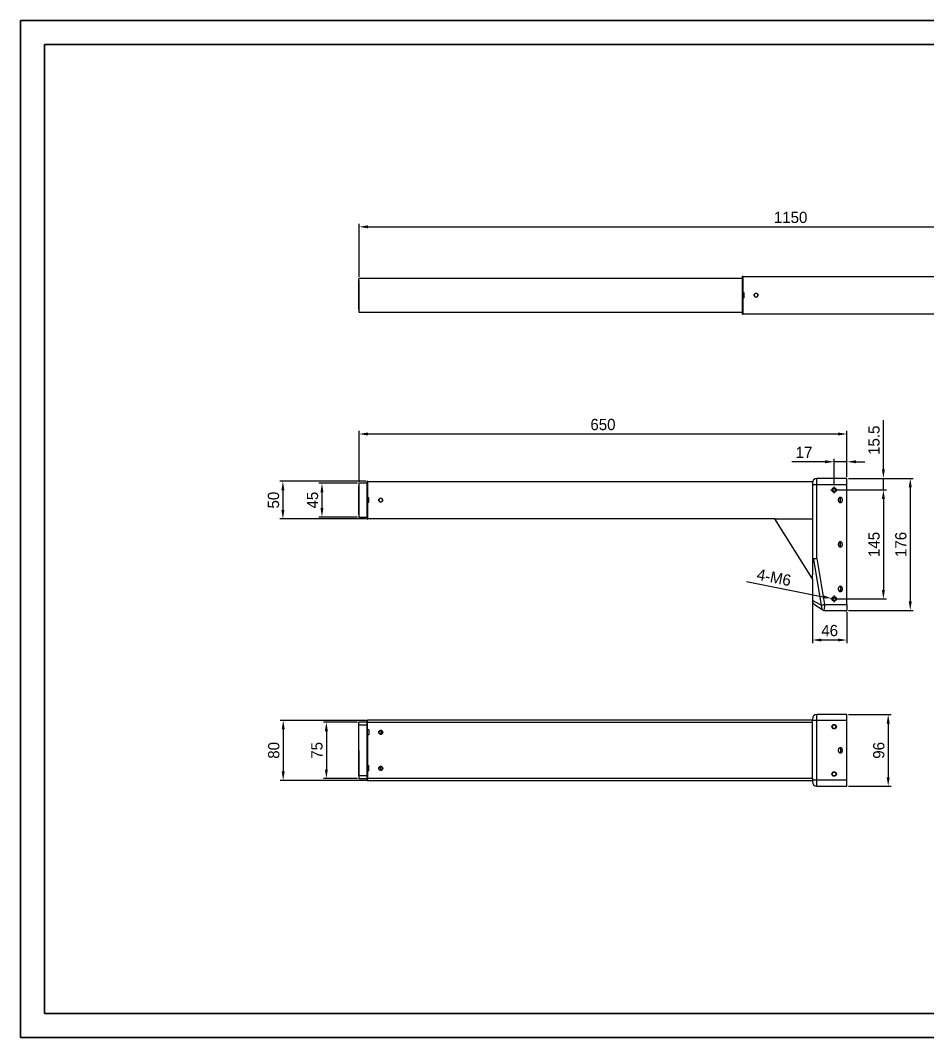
# Model space of a CAD drawing. Header units: millimetres. Extents: x 0 to 1916, y 0 to 1355.
# Drawn here: x 0 to 1209, y 0 to 1355 of the extents above; entities that cross this region are included whole.
import ezdxf

# ---------------------------------------------------------------- set-up
doc = ezdxf.new("R2010")
doc.units = ezdxf.units.MM
doc.linetypes.add('CENTER2', pattern=[7.5, 5, -1, 0.5, -1])
doc.layers.get('0').update_dxf_attribs({"lineweight": 18})
for name, color, linetype, lineweight in [('CAXA0', 7, 'Continuous', 70), ('CAXA3', 7, 'Continuous', 18), ('輪廓線', 7, 'Continuous', 20)]:
    doc.layers.add(name, color=color, linetype=linetype, lineweight=lineweight)
doc.dimstyles.new('ISO-25', dxfattribs={"dimtxt": 6, "dimasz": 6, "dimexe": 0.5, "dimexo": 0.625, "dimgap": 1.2, "dimtad": 1, "dimdsep": 46, "dimtxsty": 'Standard', "dimcen": 2.5, "dimdle": 12, "dimclrd": 3, "dimclre": 3, "dimclrt": 3, "dimadec": 0, "dimazin": 0, "dimtfac": 1, "dimtmove": 0, "dimatfit": 3, "dimfxl": 0, "dimarcsym": 0})

# ---------------------------------------------------------------- blocks, each defined once
blk = doc.blocks.new('*X3')
at = {"layer": '輪廓線'}
for points in [[(463.2, 1081.9), (463.2, 1077.9), (451.2, 1079.9)], [(1589.2, 1081.9), (1589.2, 1077.9), (1601.2, 1079.9)]]:
    blk.add_hatch(color=0, dxfattribs=at).paths.add_polyline_path(points, flags=0)
at = {"layer": '輪廓線', "color": 0, "lineweight": -2}
for p, q in [((451.2, 1013.3), (451.2, 1083.9)), ((1601.2, 1019.8), (1601.2, 1083.9)), ((463.2, 1079.9), (1589.2, 1079.9))]:
    blk.add_line(p, q, dxfattribs=at)
at = {"layer": '輪廓線', "color": 0, "lineweight": 15, "insert": (1026.2, 1092.4), "char_height": 15, "width": 78.771, "attachment_point": 5}
blk.add_mtext('1150', dxfattribs=at)
blk = doc.blocks.new('*X4')
at = {"layer": '輪廓線'}
for points in [[(347.8, 729), (351.8, 729), (349.8, 741)], [(347.8, 702.8), (351.8, 702.8), (349.8, 690.8)]]:
    blk.add_hatch(color=0, dxfattribs=at).paths.add_polyline_path(points, flags=0)
at = {"layer": '輪廓線', "color": 0, "lineweight": -2}
for p, q in [((460.2, 741), (345.8, 741)), ((349.8, 729), (349.8, 702.8)), ((460.2, 690.8), (345.8, 690.8))]:
    blk.add_line(p, q, dxfattribs=at)
at = {"layer": '輪廓線', "color": 0, "lineweight": 15, "insert": (337.3, 715.9), "char_height": 15, "width": 38.212, "attachment_point": 5, "rotation": 90}
blk.add_mtext('50', dxfattribs=at)
blk = doc.blocks.new('*X5')
at = {"layer": '輪廓線'}
for points in [[(463.2, 806), (463.2, 802), (451.2, 804)], [(1089.2, 806), (1089.2, 802), (1101.2, 804)]]:
    blk.add_hatch(color=0, dxfattribs=at).paths.add_polyline_path(points, flags=0)
at = {"layer": '輪廓線', "color": 0, "lineweight": -2}
for p, q in [((451.2, 740.4), (451.2, 808)), ((463.2, 804), (1089.2, 804)), ((1101.2, 746.9), (1101.2, 808))]:
    blk.add_line(p, q, dxfattribs=at)
at = {"layer": '輪廓線', "color": 0, "lineweight": 15, "insert": (776.2, 816.5), "char_height": 15, "width": 60.168, "attachment_point": 5}
blk.add_mtext('650', dxfattribs=at)
blk = doc.blocks.new('*X6')
at = {"layer": '輪廓線'}
for points in [[(1183.6, 732.9), (1187.6, 732.9), (1185.6, 744.9)], [(1183.6, 580.9), (1187.6, 580.9), (1185.6, 568.9)]]:
    blk.add_hatch(color=0, dxfattribs=at).paths.add_polyline_path(points, flags=0)
at = {"layer": '輪廓線', "color": 0, "lineweight": -2}
for p, q in [((1103.2, 744.9), (1189.6, 744.9)), ((1185.6, 732.9), (1185.6, 580.9)), ((1103.2, 568.9), (1189.6, 568.9))]:
    blk.add_line(p, q, dxfattribs=at)
at = {"layer": '輪廓線', "color": 0, "lineweight": 15, "insert": (1173.1, 656.9), "char_height": 15, "width": 57.318, "attachment_point": 5, "rotation": 90}
blk.add_mtext('176', dxfattribs=at)
blk = doc.blocks.new('*X7')
at = {"layer": '輪廓線'}
for points in [[(1147.8, 756.9), (1151.8, 756.9), (1149.8, 744.9)], [(1147.8, 717.4), (1151.8, 717.4), (1149.8, 729.4)]]:
    blk.add_hatch(color=0, dxfattribs=at).paths.add_polyline_path(points, flags=0)
at = {"layer": '輪廓線', "color": 0, "lineweight": -2}
for p, q in [((1149.8, 756.9), (1149.8, 822.4)), ((1103.2, 744.9), (1153.8, 744.9)), ((1149.8, 729.4), (1149.8, 744.9)), ((1086.2, 729.4), (1153.8, 729.4)), ((1149.8, 717.4), (1149.8, 705.4))]:
    blk.add_line(p, q, dxfattribs=at)
at = {"layer": '輪廓線', "color": 0, "lineweight": 15, "insert": (1137.3, 795.7), "char_height": 15, "width": 78.268, "attachment_point": 5, "rotation": 90}
blk.add_mtext('15.5', dxfattribs=at)
blk = doc.blocks.new('*X8')
at = {"layer": '輪廓線'}
for points in [[(1147.8, 717.4), (1151.8, 717.4), (1149.8, 729.4)], [(1147.8, 596.4), (1151.8, 596.4), (1149.8, 584.4)]]:
    blk.add_hatch(color=0, dxfattribs=at).paths.add_polyline_path(points, flags=0)
at = {"layer": '輪廓線', "color": 0, "lineweight": -2}
for p, q in [((1086.8, 729.4), (1153.8, 729.4)), ((1149.8, 717.4), (1149.8, 596.4)), ((1086.2, 584.4), (1153.8, 584.4))]:
    blk.add_line(p, q, dxfattribs=at)
at = {"layer": '輪廓線', "color": 0, "lineweight": 15, "insert": (1137.3, 656.9), "char_height": 15, "width": 56.816, "attachment_point": 5, "rotation": 90}
blk.add_mtext('145', dxfattribs=at)
blk = doc.blocks.new('*X9')
at = {"layer": '輪廓線'}
blk.add_hatch(color=0, dxfattribs=at).paths.add_polyline_path([(1069.8, 589.2), (1069, 585.3), (1081.2, 584.9)], flags=0)
at = {"layer": '輪廓線', "color": 0, "lineweight": -2}
for p, q in [((967.4, 607.4), (1069.4, 587.3)), ((1084.2, 584.4), (1081.2, 584.9))]:
    blk.add_line(p, q, dxfattribs=at)
at = {"layer": '輪廓線', "color": 0, "lineweight": 15, "insert": (1004.1, 612.9), "char_height": 15, "width": 86.309, "attachment_point": 5, "rotation": 348.8526}
blk.add_mtext('4-M6', dxfattribs=at)
blk = doc.blocks.new('*X10')
at = {"layer": '輪廓線'}
for points in [[(348.2, 410.6), (352.2, 410.6), (350.2, 422.6)], [(348.2, 354.6), (352.2, 354.6), (350.2, 342.6)]]:
    blk.add_hatch(color=0, dxfattribs=at).paths.add_polyline_path(points, flags=0)
at = {"layer": '輪廓線', "color": 0, "lineweight": -2}
for p, q in [((460.7, 422.6), (346.2, 422.6)), ((350.2, 410.6), (350.2, 354.6)), ((460.7, 342.6), (346.2, 342.6))]:
    blk.add_line(p, q, dxfattribs=at)
at = {"layer": '輪廓線', "color": 0, "lineweight": 15, "insert": (337.7, 382.6), "char_height": 15, "width": 38.883, "attachment_point": 5, "rotation": 90}
blk.add_mtext('80', dxfattribs=at)
blk = doc.blocks.new('*X11')
at = {"layer": '輪廓線'}
for points in [[(405.7, 408.1), (409.7, 408.1), (407.7, 420.1)], [(405.7, 357.1), (409.7, 357.1), (407.7, 345.1)]]:
    blk.add_hatch(color=0, dxfattribs=at).paths.add_polyline_path(points, flags=0)
at = {"layer": '輪廓線', "color": 0, "lineweight": -2}
for p, q in [((449.2, 420.1), (403.7, 420.1)), ((407.7, 408.1), (407.7, 357.1)), ((449.2, 345.1), (403.7, 345.1))]:
    blk.add_line(p, q, dxfattribs=at)
at = {"layer": '輪廓線', "color": 0, "lineweight": 15, "insert": (395.2, 382.6), "char_height": 15, "width": 37.542, "attachment_point": 5, "rotation": 90}
blk.add_mtext('75', dxfattribs=at)
blk = doc.blocks.new('*X12')
at = {"layer": '輪廓線'}
for points in [[(1154.2, 418.4), (1158.2, 418.4), (1156.2, 430.4)], [(1154.2, 346.9), (1158.2, 346.9), (1156.2, 334.9)]]:
    blk.add_hatch(color=0, dxfattribs=at).paths.add_polyline_path(points, flags=0)
at = {"layer": '輪廓線', "color": 0, "lineweight": -2}
for p, q in [((1103.2, 430.4), (1160.2, 430.4)), ((1156.2, 418.4), (1156.2, 346.9)), ((1103.2, 334.9), (1160.2, 334.9))]:
    blk.add_line(p, q, dxfattribs=at)
at = {"layer": '輪廓線', "color": 0, "lineweight": 15, "insert": (1143.7, 382.6), "char_height": 15, "width": 38.883, "attachment_point": 5, "rotation": 90}
blk.add_mtext('96', dxfattribs=at)
blk = doc.blocks.new('*X16')
at = {"layer": '輪廓線'}
for points in [[(399.8, 726.4), (403.8, 726.4), (401.8, 738.4)], [(399.8, 705.4), (403.8, 705.4), (401.8, 693.4)]]:
    blk.add_hatch(color=0, dxfattribs=at).paths.add_polyline_path(points, flags=0)
at = {"layer": '輪廓線', "color": 0, "lineweight": -2}
for p, q in [((449.2, 738.4), (397.8, 738.4)), ((401.8, 726.4), (401.8, 705.4)), ((449.2, 693.4), (397.8, 693.4))]:
    blk.add_line(p, q, dxfattribs=at)
at = {"layer": '輪廓線', "color": 0, "lineweight": 15, "insert": (389.3, 715.9), "char_height": 15, "width": 38.715, "attachment_point": 5, "rotation": 90}
blk.add_mtext('45', dxfattribs=at)
blk = doc.blocks.new('*X17')
at = {"layer": '輪廓線'}
for points in [[(1072.2, 769), (1072.2, 765), (1084.2, 767)], [(1113.2, 769), (1113.2, 765), (1101.2, 767)]]:
    blk.add_hatch(color=0, dxfattribs=at).paths.add_polyline_path(points, flags=0)
at = {"layer": '輪廓線', "color": 0, "lineweight": -2}
for p, q in [((1072.2, 767), (1028, 767)), ((1084.2, 736.2), (1084.2, 771)), ((1101.2, 767), (1084.2, 767)), ((1101.2, 746.9), (1101.2, 771)), ((1113.2, 767), (1125.2, 767))]:
    blk.add_line(p, q, dxfattribs=at)
at = {"layer": '輪廓線', "color": 0, "lineweight": 15, "insert": (1044.1, 779.5), "char_height": 15, "width": 35.531, "attachment_point": 5}
blk.add_mtext('17', dxfattribs=at)
blk = doc.blocks.new('*X18')
at = {"layer": '輪廓線'}
for points in [[(1067.2, 531.6), (1067.2, 527.6), (1055.2, 529.6)], [(1089.2, 531.6), (1089.2, 527.6), (1101.2, 529.6)]]:
    blk.add_hatch(color=0, dxfattribs=at).paths.add_polyline_path(points, flags=0)
at = {"layer": '輪廓線', "color": 0, "lineweight": -2}
for p, q in [((1055.2, 580.1), (1055.2, 525.6)), ((1101.2, 566.9), (1101.2, 525.6)), ((1089.2, 529.6), (1067.2, 529.6))]:
    blk.add_line(p, q, dxfattribs=at)
at = {"layer": '輪廓線', "color": 0, "lineweight": 15, "insert": (1078.2, 542.1), "char_height": 15, "width": 39.218, "attachment_point": 5}
blk.add_mtext('46', dxfattribs=at)

msp = doc.modelspace()

# ---------------------------------------------------------------- linework, layer by layer
at = {"color": 0, "linetype": 'Continuous'}
msp.add_line((32.26, 1322.654), (490.612, 1322.654), dxfattribs=at)
at = {"linetype": 'Continuous', "lineweight": 30}
for p, q in [((451.151, 969.794), (451.151, 1011.294)), ((961.651, 1011.294), (451.151, 1011.294)), ((451.151, 1008.294), (451.151, 969.294)), ((961.651, 1013.394), (961.651, 1010.894)), ((961.651, 1010.894), (961.651, 966.694)), ((962.651, 1013.894), (962.151, 1013.894)), ((962.651, 1013.894), (962.651, 1010.894)), ((962.651, 1013.794), (1555.151, 1013.794)), ((962.651, 1010.894), (962.651, 966.694)), ((964.151, 992.044), (962.651, 992.044)), ((962.651, 992.044), (962.651, 985.544)), ((964.151, 985.544), (964.151, 992.044)), ((982.651, 989.508), (982.651, 988.794)), ((451.151, 980.114), (451.151, 984.114)), ((964.151, 985.544), (962.651, 985.544)), ((982.651, 988.794), (982.651, 988.08)), ((451.151, 969.294), (451.151, 966.294)), ((451.151, 966.294), (961.651, 966.294)), ((961.651, 966.694), (961.651, 964.194)), ((962.151, 963.694), (962.651, 963.694)), ((962.651, 966.694), (962.651, 963.694)), ((1505.151, 963.794), (962.651, 963.794)), ((451.151, 738.369), (451.151, 735.369)), ((461.651, 738.369), (451.151, 738.369)), ((451.151, 735.369), (451.151, 696.369)), ((451.151, 696.869), (451.151, 734.869)), ((461.651, 740.469), (461.651, 737.969)), ((461.651, 737.969), (461.651, 693.769)), ((462.651, 740.969), (462.151, 740.969)), ((462.651, 740.969), (462.651, 737.969)), ((462.651, 740.869), (1055.151, 740.869)), ((462.651, 737.969), (462.651, 693.769)), ((1055.151, 740.869), (1055.151, 737.869)), ((1055.151, 738.869), (1055.151, 736.869)), ((1055.151, 737.869), (1055.151, 736.869)), ((1055.151, 736.869), (1055.151, 637.987)), ((1061.151, 736.869), (1061.151, 744.869)), ((1101.151, 744.869), (1061.151, 744.869)), ((1061.151, 637.987), (1061.151, 736.869)), ((1061.151, 736.869), (1101.151, 736.869)), ((1101.151, 736.869), (1101.151, 744.869)), ((1101.151, 576.869), (1101.151, 736.869)), ((464.151, 719.119), (462.651, 719.119)), ((462.651, 719.119), (462.651, 712.619)), ((464.151, 712.619), (464.151, 719.119)), ((1092.749, 712.637), (1092.749, 719.602)), ((464.151, 712.619), (462.651, 712.619)), ((482.651, 716.584), (482.651, 715.869)), ((482.651, 715.869), (482.651, 715.155)), ((1089.951, 715.119), (1089.951, 717.119)), ((1090.151, 717.119), (1090.151, 715.119)), ((1094.951, 717.119), (1094.951, 715.119)), ((451.151, 696.369), (451.151, 693.369)), ((451.151, 693.369), (461.651, 693.369)), ((461.651, 693.769), (461.651, 691.269)), ((462.651, 693.769), (462.651, 690.769)), ((462.151, 690.769), (462.651, 690.769)), ((1005.151, 690.869), (462.651, 690.869)), ((1055.151, 610.869), (1005.151, 690.869)), ((1008.688, 690.869), (1055.151, 690.869)), ((1089.951, 655.869), (1089.951, 657.869)), ((1090.151, 657.869), (1090.151, 655.869)), ((1092.749, 653.387), (1092.749, 660.352)), ((1094.951, 657.869), (1094.951, 655.869)), ((1055.151, 637.987), (1055.151, 627.487)), ((1056.908, 637.289), (1067.87, 570.44)), ((1056.908, 637.289), (1066.956, 576.172)), ((1061.151, 637.987), (1071.198, 576.869)), ((1061.151, 637.987), (1071.198, 576.869)), ((1055.151, 627.487), (1055.151, 616.53)), ((1055.151, 610.887), (1055.151, 616.53)), ((1055.151, 610.887), (1055.151, 582.08)), ((1089.951, 596.619), (1089.951, 598.619)), ((1090.151, 596.619), (1090.151, 598.619)), ((1092.749, 601.102), (1092.749, 594.137)), ((1094.951, 598.619), (1094.951, 596.619)), ((1066.956, 576.172), (1055.151, 582.08)), ((1057.822, 577.088), (1067.604, 570.567)), ((1069.31, 569.56), (1068.639, 569.877)), ((1071.198, 576.869), (1101.151, 576.869)), ((1071.198, 576.869), (1101.151, 576.869)), ((1101.151, 576.869), (1101.151, 568.869)), ((1071.967, 568.869), (1071.934, 568.959)), ((1071.967, 568.869), (1101.151, 568.869)), ((1099.151, 568.169), (1099.151, 568.869)), ((1101.151, 568.169), (1099.151, 568.169)), ((1101.151, 568.169), (1101.151, 568.869)), ((451.151, 417.14), (451.151, 420.14)), ((461.651, 420.14), (451.151, 420.14)), ((461.651, 422.24), (461.651, 419.74)), ((462.151, 422.64), (462.151, 419.64)), ((462.151, 422.64), (462.651, 422.64)), ((462.651, 419.64), (462.651, 422.64)), ((1055.151, 422.64), (462.651, 422.64)), ((1055.151, 424.39), (1055.151, 422.39)), ((1055.151, 419.64), (1055.151, 422.64)), ((1061.151, 422.39), (1061.151, 430.39)), ((1101.151, 430.39), (1061.151, 430.39)), ((1061.151, 342.89), (1061.151, 422.39)), ((1101.151, 422.39), (1061.151, 422.39)), ((1101.151, 422.39), (1101.151, 430.39)), ((1101.151, 342.89), (1101.151, 422.39)), ((451.151, 382.64), (451.151, 417.14)), ((451.151, 348.64), (451.151, 416.64)), ((451.151, 416.64), (461.651, 416.64)), ((461.651, 419.74), (461.651, 382.64)), ((462.151, 419.74), (462.151, 382.64)), ((462.151, 419.74), (462.651, 419.74)), ((462.651, 382.64), (462.651, 419.74)), ((1055.151, 419.64), (462.651, 419.64)), ((464.151, 409.89), (462.651, 409.89)), ((464.151, 409.89), (464.151, 403.39)), ((480.151, 409.14), (480.151, 404.14)), ((482.651, 406.64), (482.651, 407.354)), ((482.651, 405.926), (482.651, 406.64)), ((1055.151, 345.64), (1055.151, 419.64)), ((464.151, 403.39), (462.651, 403.39)), ((462.651, 403.39), (462.651, 361.89)), ((451.151, 382.64), (451.151, 348.14)), ((461.651, 382.64), (461.651, 345.54)), ((462.151, 345.54), (462.151, 382.64)), ((462.651, 382.64), (462.651, 345.54)), ((1089.951, 381.64), (1089.951, 383.64)), ((1090.151, 381.64), (1090.151, 383.64)), ((1092.749, 386.122), (1092.749, 379.158)), ((1094.951, 383.64), (1094.951, 381.64)), ((464.151, 361.89), (462.651, 361.89)), ((464.151, 355.39), (462.651, 355.39)), ((464.151, 355.39), (464.151, 361.89)), ((480.151, 356.14), (480.151, 361.14)), ((482.651, 359.354), (482.651, 358.64)), ((482.651, 358.64), (482.651, 357.926)), ((461.651, 348.64), (451.151, 348.64)), ((451.151, 348.14), (451.151, 345.14)), ((451.151, 345.14), (461.651, 345.14)), ((461.651, 345.54), (461.651, 343.04)), ((462.151, 345.64), (462.151, 342.64)), ((462.651, 345.54), (462.151, 345.54)), ((462.151, 342.64), (462.651, 342.64)), ((462.651, 345.64), (462.651, 342.64)), ((462.651, 345.64), (1055.151, 345.64)), ((462.651, 342.64), (1055.151, 342.64)), ((1055.151, 345.64), (1055.151, 342.64)), ((1055.151, 342.89), (1055.151, 340.89)), ((1061.151, 334.89), (1061.151, 342.89)), ((1101.151, 342.89), (1061.151, 342.89)), ((1101.151, 334.89), (1101.151, 342.89)), ((1061.151, 334.89), (1101.151, 334.89))]:
    msp.add_line(p, q, dxfattribs=at)
at = {"linetype": 'CENTER2', "lineweight": 15}
for p, q in [((1084.151, 734.169), (1084.151, 724.569)), ((1079.365, 729.369), (1088.936, 729.369)), ((1079.365, 584.369), (1088.936, 584.369)), ((1084.151, 589.169), (1084.151, 579.569))]:
    msp.add_line(p, q, dxfattribs=at)
at = {"linetype": 'Continuous', "lineweight": 30}
for points in [[(1055.151, 736.869), (1055.266, 736.869), (1055.607, 736.869), (1056.162, 736.869), (1056.908, 736.869), (1057.817, 736.869), (1058.854, 736.869), (1059.98, 736.869), (1061.151, 736.869)], [(1005.151, 690.869), (1005.204, 690.869), (1005.364, 690.869), (1005.625, 690.869), (1005.978, 690.869), (1006.414, 690.869), (1006.919, 690.869), (1007.478, 690.869), (1008.074, 690.869), (1008.688, 690.869)], [(1055.151, 637.987), (1055.266, 637.987), (1055.607, 637.987), (1056.162, 637.987), (1056.908, 637.987), (1057.817, 637.987), (1058.854, 637.987), (1059.98, 637.987), (1061.151, 637.987)], [(1061.151, 422.39), (1059.98, 422.39), (1058.854, 422.39), (1057.817, 422.39), (1056.908, 422.39), (1056.162, 422.39), (1055.607, 422.39), (1055.266, 422.39), (1055.151, 422.39)], [(461.651, 419.74), (461.66, 419.74), (461.689, 419.74), (461.735, 419.74), (461.797, 419.74), (461.873, 419.74), (461.959, 419.74), (462.053, 419.74), (462.151, 419.74)], [(462.151, 345.54), (462.053, 345.54), (461.959, 345.54), (461.873, 345.54), (461.797, 345.54), (461.735, 345.54), (461.689, 345.54), (461.66, 345.54), (461.651, 345.54)], [(1061.151, 342.89), (1059.98, 342.89), (1058.854, 342.89), (1057.817, 342.89), (1056.908, 342.89), (1056.162, 342.89), (1055.607, 342.89), (1055.266, 342.89), (1055.151, 342.89)]]:
    msp.add_lwpolyline(points, dxfattribs=at)
for centre, radius in [((980.151, 988.794), 2.6), ((1084.151, 729.369), 3), ((1084.151, 729.369), 2.55), ((480.151, 715.869), 2.6), ((1084.151, 584.369), 3), ((1084.151, 584.369), 2.55), ((480.151, 406.64), 2.6), ((1084.151, 414.14), 3), ((1084.151, 414.14), 2.55), ((480.151, 358.64), 2.6), ((1084.151, 351.14), 3), ((1084.151, 351.14), 2.55)]:
    msp.add_circle(centre, radius, dxfattribs=at)
for centre, radius, start, end in [((962.151, 1013.394), 0.5, 90, 180), ((980.151, 988.794), 2.5, 89.550589, 270.449411), ((980.151, 988.794), 2.5, 360, 89.550589), ((980.151, 988.794), 2.5, 270.449411, 0), ((962.151, 964.194), 0.5, 180, 270), ((462.151, 740.469), 0.5, 90, 180), ((1061.151, 738.869), 6, 90, 179.999999), ((1084.151, 729.369), 2.6, 270, 180), ((480.151, 715.869), 2.5, 89.550589, 270.449411), ((480.151, 715.869), 2.5, 0, 89.550589), ((1092.451, 717.119), 2.5, 0, 180), ((1092.651, 717.119), 2.5, 92.292443, 180), ((480.151, 715.869), 2.5, 270.449411, 0), ((1092.451, 715.119), 2.5, 180, 360), ((1092.651, 715.119), 2.5, 180, 267.707557), ((462.151, 691.269), 0.5, 180, 270), ((1092.451, 657.869), 2.5, 0, 180), ((1092.451, 655.869), 2.5, 180, 0), ((1092.651, 657.869), 2.5, 92.292443, 180), ((1092.651, 655.869), 2.5, 180, 267.707557), ((1092.451, 598.619), 2.5, 0, 180), ((1092.451, 596.619), 2.5, 180, 0), ((1092.651, 598.619), 2.5, 92.292413, 180), ((1092.651, 596.619), 2.5, 180, 267.707725), ((1084.151, 584.369), 2.6, 270, 180), ((1061.151, 582.08), 6, 180, 236.309932), ((462.151, 422.14), 0.5, 90, 180), ((1061.151, 424.39), 6, 90, 179.999999), ((480.151, 406.64), 2.5, 90, 270), ((480.151, 406.64), 2.5, 0, 90), ((480.151, 406.64), 2.5, 270, 0), ((1092.451, 383.64), 2.5, 0, 180), ((1092.451, 381.64), 2.5, 180, 0), ((1092.651, 383.64), 2.5, 92.292443, 180), ((1092.651, 381.64), 2.5, 180, 267.707557), ((480.151, 358.64), 2.5, 90, 270), ((480.151, 358.64), 2.5, 0, 90), ((480.151, 358.64), 2.5, 270, 360), ((462.151, 343.14), 0.5, 180, 270), ((1061.151, 340.89), 6, 180, 270)]:
    msp.add_arc(centre, radius, start, end, dxfattribs=at)
for points, knots in [([(1084.151, 726.819), (1083.83, 726.854), (1083.335, 726.907), (1082.74, 727.224), (1082.335, 727.553), (1082.004, 727.959), (1081.696, 728.553), (1081.539, 729.369), (1081.696, 730.185), (1082.004, 730.779), (1082.335, 731.185), (1082.74, 731.515), (1083.335, 731.832), (1083.83, 731.885), (1084.151, 731.919)], [0, 0, 0, 0, 0.95769468, 1.47849841, 1.99984397, 2.52064495, 3.04198949, 3.99968732, 4.95738332, 5.47818955, 5.99953065, 6.52033656, 7.0416806, 7.99937513, 7.99937513, 7.99937513, 7.99937513]), ([(1084.151, 731.919), (1084.471, 731.885), (1084.966, 731.832), (1085.561, 731.515), (1085.966, 731.185), (1086.298, 730.78), (1086.605, 730.185), (1086.762, 729.369), (1086.605, 728.554), (1086.298, 727.959), (1085.966, 727.554), (1085.561, 727.224), (1084.966, 726.907), (1084.471, 726.854), (1084.151, 726.819)], [0, 0, 0, 0, 0.95770185, 1.47850644, 1.99984502, 2.52065135, 3.04199338, 3.99969077, 4.95739, 5.47819279, 5.99953715, 6.52034306, 7.04168046, 7.99938247, 7.99938247, 7.99938247, 7.99938247]), ([(1084.151, 586.919), (1083.83, 586.885), (1083.335, 586.832), (1082.74, 586.515), (1082.335, 586.185), (1082.004, 585.78), (1081.696, 585.185), (1081.539, 584.369), (1081.696, 583.554), (1082.004, 582.959), (1082.335, 582.554), (1082.74, 582.224), (1083.335, 581.907), (1083.83, 581.854), (1084.151, 581.819)], [0, 0, 0, 0, 0.95769381, 1.47849836, 1.99984589, 2.52064626, 3.04199379, 3.99969152, 4.95738834, 5.47818895, 5.9995262, 6.5203346, 7.04167865, 7.99937246, 7.99937246, 7.99937246, 7.99937246]), ([(1084.151, 581.819), (1084.471, 581.854), (1084.966, 581.907), (1085.561, 582.224), (1085.966, 582.553), (1086.298, 582.959), (1086.605, 583.553), (1086.762, 584.369), (1086.605, 585.185), (1086.298, 585.779), (1085.966, 586.185), (1085.561, 586.515), (1084.966, 586.832), (1084.471, 586.885), (1084.151, 586.919)], [0, 0, 0, 0, 0.95770113, 1.47850567, 1.99984682, 2.5206519, 3.04198533, 3.99968353, 4.95738265, 5.47819048, 5.99953244, 6.52034142, 7.04167884, 7.99937997, 7.99937997, 7.99937997, 7.99937997]), ([(1066.956, 576.172), (1067.247, 576.22), (1067.829, 576.316), (1068.882, 576.489), (1070.015, 576.675), (1070.804, 576.805), (1071.198, 576.869)], [0, 0, 0, 0, 1.0748974, 2.14979536, 3.22468971, 4.29958841, 4.29958841, 4.29958841, 4.29958841]), ([(1067.87, 570.44), (1068.134, 570.265), (1068.529, 570.002), (1068.945, 569.725), (1069.08, 569.635), (1069.149, 569.59)], [0, 0, 0, 0, 0.76806837, 1.14973848, 1.53547148, 1.53547148, 1.53547148, 1.53547148]), ([(1069.257, 569.516), (1069.48, 569.414), (1069.947, 569.2), (1070.279, 569.166), (1070.453, 569.149)], [0, 0, 0, 0, 0.60002307, 1.25926568, 1.25926568, 1.25926568, 1.25926568]), ([(1069.889, 569.254), (1070.25, 569.143), (1070.915, 568.94), (1071.613, 568.935), (1071.932, 568.933)], [0, 0, 0, 0, 1.12872249, 2.0792914, 2.0792914, 2.0792914, 2.0792914]), ([(1071.198, 576.869), (1071.215, 575.912), (1071.248, 573.984), (1071.037, 572.418), (1070.453, 569.149)], [0, 0, 0, 0, 3.86379347, 7.77768803, 7.77768803, 7.77768803, 7.77768803]), ([(1086.701, 414.14), (1086.666, 414.461), (1086.613, 414.956), (1086.296, 415.55), (1085.967, 415.955), (1085.561, 416.287), (1084.966, 416.595), (1084.151, 416.752), (1083.335, 416.595), (1082.741, 416.287), (1082.335, 415.956), (1082.005, 415.55), (1081.688, 414.956), (1081.635, 414.461), (1081.601, 414.14)], [0, 0, 0, 0, 0.95769923, 1.47850202, 1.99984639, 2.5206523, 3.0419897, 3.99969171, 4.95738638, 5.47819097, 5.99953534, 6.52033695, 7.04168076, 7.99937859, 7.99937859, 7.99937859, 7.99937859]), ([(1081.601, 414.14), (1081.635, 413.82), (1081.688, 413.325), (1082.005, 412.73), (1082.335, 412.325), (1082.74, 411.993), (1083.335, 411.686), (1084.151, 411.528), (1084.966, 411.686), (1085.561, 411.993), (1085.966, 412.325), (1086.296, 412.73), (1086.613, 413.324), (1086.666, 413.82), (1086.701, 414.14)], [0, 0, 0, 0, 0.95769598, 1.47850219, 1.99984328, 2.52064918, 3.0419932, 3.99968785, 4.95738984, 5.47819442, 5.999533, 6.52033931, 7.04168134, 7.99937872, 7.99937872, 7.99937872, 7.99937872]), ([(1081.601, 351.14), (1081.635, 351.461), (1081.688, 351.956), (1082.005, 352.55), (1082.335, 352.955), (1082.74, 353.287), (1083.335, 353.595), (1084.151, 353.752), (1084.966, 353.595), (1085.561, 353.287), (1085.966, 352.956), (1086.296, 352.55), (1086.613, 351.956), (1086.666, 351.461), (1086.701, 351.14)], [0, 0, 0, 0, 0.9576977, 1.4785032, 1.99984545, 2.52065033, 3.04199436, 3.99968926, 4.9573915, 5.47819624, 5.99953359, 6.5203408, 7.04168242, 7.99938151, 7.99938151, 7.99938151, 7.99938151]), ([(1086.701, 351.14), (1086.666, 350.82), (1086.613, 350.325), (1086.296, 349.73), (1085.967, 349.325), (1085.561, 348.993), (1084.966, 348.686), (1084.151, 348.528), (1083.335, 348.686), (1082.741, 348.993), (1082.335, 349.325), (1082.005, 349.73), (1081.688, 350.324), (1081.635, 350.82), (1081.601, 351.14)], [0, 0, 0, 0, 0.95769864, 1.47850071, 1.99984517, 2.52065006, 3.04198746, 3.9996897, 4.9573846, 5.47818786, 5.99953303, 6.52033302, 7.04167808, 7.99937532, 7.99937532, 7.99937532, 7.99937532])]:
    msp.add_open_spline(points, degree=3, knots=knots, dxfattribs=at)
at = {"layer": 'CAXA0', "linetype": 'Continuous', "lineweight": 35}
for p, q in [((1883.975, 1322.654), (32.26, 1322.654)), ((32.26, 32.26), (32.26, 1322.654)), ((32.26, 32.26), (1883.975, 32.26)), ((1883.975, 32.26), (722.621, 32.26))]:
    msp.add_line(p, q, dxfattribs=at)
at = {"layer": 'CAXA3', "linetype": 'Continuous', "lineweight": 35}
for p, q in [((0, 1354.914), (0, 0)), ((1916.235, 1354.914), (0, 1354.914)), ((0, 0), (1916.235, 0))]:
    msp.add_line(p, q, dxfattribs=at)

# ---------------------------------------------------------------- dimensions: what is measured, and where the dimension line sits
at = {"layer": '輪廓線', "lineweight": 15}
for base, p1, p2, text, picture, middle in [((1601.151, 1079.943), (451.151, 1011.294), (1601.151, 1017.794), '1150', '*X3', (1026.151, 1092.443)), ((1101.151, 803.991), (451.151, 738.369), (1101.151, 744.869), '650', '*X5', (776.151, 816.491))]:
    dim = msp.add_linear_dim(base=base, p1=p1, p2=p2, text=text, dimstyle='ISO-25', override={"dimtxt": 15, "dimasz": 12, "dimexe": 4, "dimexo": 2, "dimgap": 5, "dimsah": 1, "dimdle": 24, "dimclrd": 0, "dimclre": 0, "dimclrt": 0, "dimtolj": 1}, dxfattribs=at)
    dim.commit()
    dim.dimension.update_dxf_attribs({"geometry": picture, "text_midpoint": middle})
for base, p1, p2, angle, picture, middle in [((1149.777, 744.869), (1084.151, 729.369), (1101.151, 744.869), 90, '*X7', (1137.277, 795.655)), ((401.796, 693.369), (451.151, 738.369), (451.151, 693.369), 270, '*X16', (389.296, 715.869)), ((1185.614, 568.869), (1101.151, 744.869), (1101.151, 568.869), 270, '*X6', (1173.114, 656.869)), ((1149.777, 584.369), (1084.776, 729.369), (1084.151, 584.369), 270, '*X8', (1137.277, 656.869))]:
    dim = msp.add_linear_dim(base=base, p1=p1, p2=p2, angle=angle, dimstyle='ISO-25', override={"dimtxt": 15, "dimasz": 12, "dimexe": 4, "dimexo": 2, "dimgap": 5, "dimsah": 1, "dimdle": 24, "dimclrd": 0, "dimclre": 0, "dimclrt": 0, "dimtolj": 1, "dimtzin": 8}, dxfattribs=at)
    dim.commit()
    dim.dimension.update_dxf_attribs({"geometry": picture, "text_midpoint": middle})
for base, p1, p2, picture, middle in [((1084.151, 767.049), (1101.151, 744.869), (1084.151, 734.169), '*X17', (1044.079, 779.549)), ((1055.151, 529.586), (1101.151, 568.869), (1055.151, 582.08), '*X18', (1078.151, 542.086))]:
    dim = msp.add_linear_dim(base=base, p1=p1, p2=p2, dimstyle='ISO-25', override={"dimtxt": 15, "dimasz": 12, "dimexe": 4, "dimexo": 2, "dimgap": 5, "dimsah": 1, "dimdle": 24, "dimclrd": 0, "dimclre": 0, "dimclrt": 0, "dimtolj": 1, "dimtzin": 8}, dxfattribs=at)
    dim.commit()
    dim.dimension.update_dxf_attribs({"geometry": picture, "text_midpoint": middle})
dim = msp.add_linear_dim(base=(349.818, 690.769), p1=(462.151, 740.969), p2=(462.151, 690.769), angle=270, text='50', dimstyle='ISO-25', override={"dimtxt": 15, "dimasz": 12, "dimexe": 4, "dimexo": 2, "dimgap": 5, "dimsah": 1, "dimdle": 24, "dimclrd": 0, "dimclre": 0, "dimclrt": 0, "dimtolj": 1}, dxfattribs=at)
dim.commit()
dim.dimension.update_dxf_attribs({"geometry": '*X4', "text_midpoint": (349.818, 715.869), "dimtype": 160})
dim = msp.add_radius_dim(center=(1084.151, 584.369), mpoint=(1081.207, 584.949), text='4-M6', dimstyle='ISO-25', override={"dimtxt": 15, "dimasz": 12, "dimexe": 4, "dimexo": 2, "dimgap": 5, "dimpost": 'R<>', "dimsah": 1, "dimdle": 24, "dimclrd": 0, "dimclre": 0, "dimclrt": 0, "dimtolj": 1}, dxfattribs=at)
dim.commit()
dim.dimension.update_dxf_attribs({"geometry": '*X9', "text_midpoint": (1001.703, 600.616), "dimtype": 164})
for base, p1, p2, picture, middle in [((350.234, 342.64), (462.651, 422.64), (462.651, 342.64), '*X10', (350.234, 382.64)), ((407.653, 345.14), (451.151, 420.14), (451.151, 345.14), '*X11', (407.653, 382.64))]:
    dim = msp.add_linear_dim(base=base, p1=p1, p2=p2, angle=270, dimstyle='ISO-25', override={"dimtxt": 15, "dimasz": 12, "dimexe": 4, "dimexo": 2, "dimgap": 5, "dimsah": 1, "dimdle": 24, "dimclrd": 0, "dimclre": 0, "dimclrt": 0, "dimtolj": 1, "dimtzin": 8}, dxfattribs=at)
    dim.commit()
    dim.dimension.update_dxf_attribs({"geometry": picture, "text_midpoint": middle, "dimtype": 160})
dim = msp.add_linear_dim(base=(1156.242, 334.89), p1=(1101.151, 430.39), p2=(1101.151, 334.89), angle=270, text='96', dimstyle='ISO-25', override={"dimtxt": 15, "dimasz": 12, "dimexe": 4, "dimexo": 2, "dimgap": 5, "dimsah": 1, "dimdle": 24, "dimclrd": 0, "dimclre": 0, "dimclrt": 0, "dimtolj": 1}, dxfattribs=at)
dim.commit()
dim.dimension.update_dxf_attribs({"geometry": '*X12', "text_midpoint": (1143.742, 382.64)})

doc.saveas('drawing.dxf')
